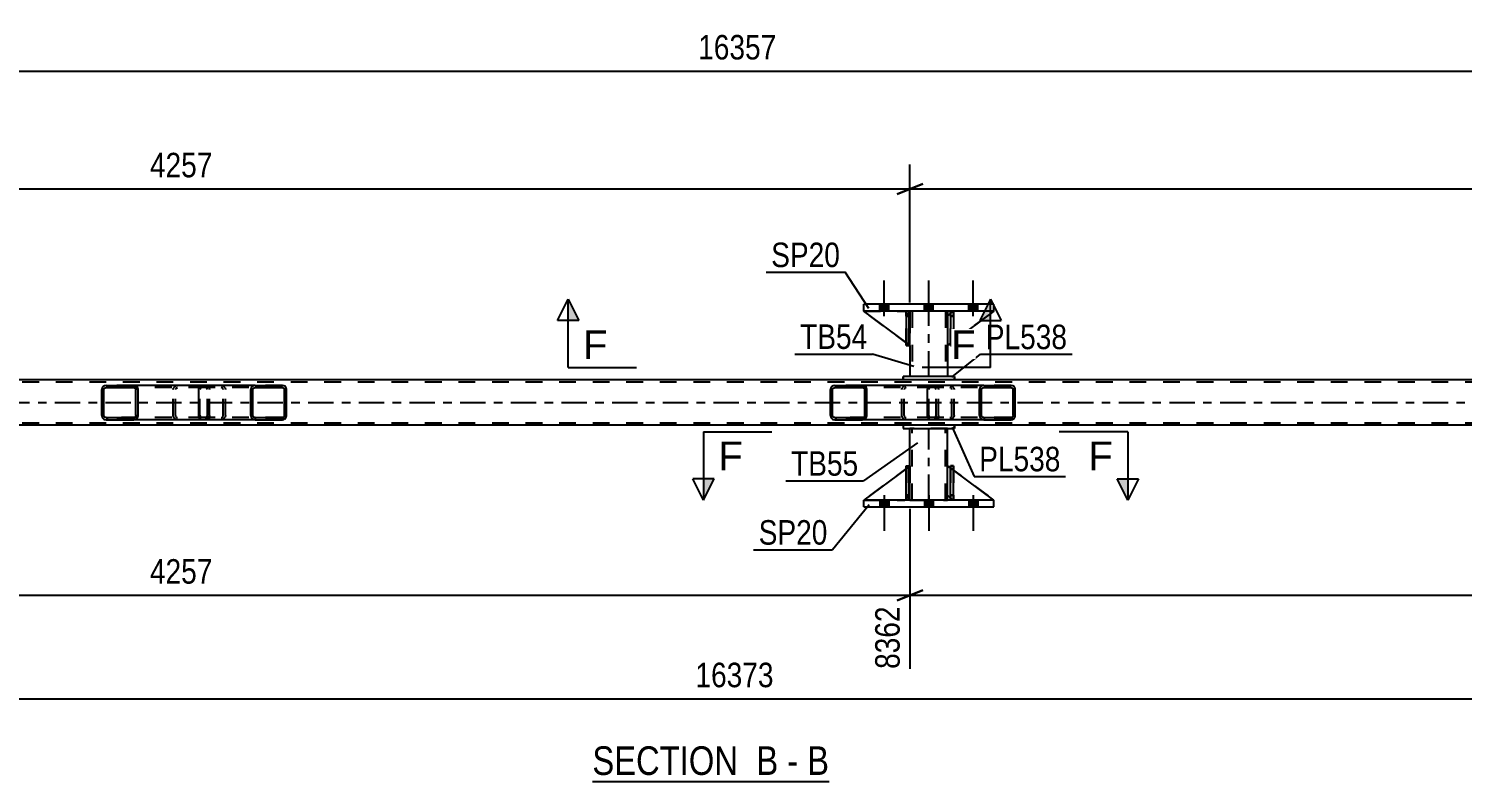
# Model space of a CAD drawing. Header units: millimetres. Extents: x 0 to 1775, y 0 to 560.
# Drawn here: x 1317.1 to 1484.5, y 147 to 235 of the extents above; entities that cross this region are included whole.
import ezdxf

# ---------------------------------------------------------------- set-up
doc = ezdxf.new("R2010")
doc.units = ezdxf.units.MM
doc.linetypes.add('DXK_LINE_DOT2', pattern=[3.9198, 1.9599, -1.9599])
doc.linetypes.add('DXK_LINE_DOT3', pattern=[5.9187, 2.979, -0.9799, 0.9799, -0.9799])
doc.styles.add('Arial', font='ARIAL.TTF', dxfattribs={"height": 0.2})
doc.styles.add('Arial Narrow', font='ARIALN.TTF', dxfattribs={"height": 0.2})

# ---------------------------------------------------------------- blocks, each defined once
blk = doc.blocks.new('Unknown-814185304-12 - 5262')
at = {"color": 6, "linetype": 'Continuous'}
blk.add_line((1382.91, 147), (1410.56, 147), dxfattribs=at)
at = {"color": 0, "linetype": 'Continuous'}
for points in [[(1401.02, 147.75), (1401.02, 151.25), (1382.91, 151.25), (1382.91, 147.75)], [(1404.63, 147.75), (1404.63, 151.25), (1402.07, 151.25), (1402.07, 147.75)], [(1406.95, 147.75), (1406.95, 151.25), (1405.68, 151.25), (1405.68, 147.75)], [(1410.56, 147.75), (1410.56, 151.25), (1408, 151.25), (1408, 147.75)]]:
    blk.add_wipeout(points, dxfattribs=at)
at = {"color": 7, "linetype": 'Continuous', "style": 'Arial Narrow'}
for s, p in [('SECTION ', (1382.91, 147.75)), ('B', (1402.07, 147.75)), ('B', (1408, 147.75)), ('-', (1405.68, 147.75))]:
    blk.add_text(s, height=3.34, dxfattribs=at).set_placement(p)
blk = doc.blocks.new('Part-814185304-5312 - 5262')
at = {"color": 2, "linetype": 'Continuous'}
for p, q in [((1420.01, 201.94), (1420.01, 201.34)), ((1424.41, 201.94), (1424.41, 201.34)), ((1420.01, 197.94), (1420.01, 194.3)), ((1424.41, 197.94), (1424.41, 194.3))]:
    blk.add_line(p, q, dxfattribs=at)
at = {"color": 7, "linetype": 'DXK_LINE_DOT2'}
for p, q in [((1424.41, 201.94), (1420.01, 201.94)), ((1420.01, 201.34), (1420.01, 197.94)), ((1420.25, 201.94), (1420.25, 194.3)), ((1424.17, 201.94), (1424.17, 194.3)), ((1424.41, 201.34), (1424.41, 197.94)), ((1424.41, 194.3), (1420.01, 194.3))]:
    blk.add_line(p, q, dxfattribs=at)
at = {"color": 7, "linetype": 'DXK_LINE_DOT3'}
blk.add_line((1422.21, 194.3), (1422.21, 201.94), dxfattribs=at)
blk = doc.blocks.new('Part-814185304-5322 - 5262')
at = {"color": 2, "linetype": 'Continuous'}
for p, q in [((1419.21, 188.62), (1419.21, 188.22)), ((1425.21, 188.62), (1419.21, 188.62)), ((1419.21, 188.22), (1425.21, 188.22)), ((1425.21, 188.62), (1425.21, 188.22)), ((1425.21, 188.62), (1425.21, 188.62)), ((1425.21, 188.22), (1425.21, 188.22))]:
    blk.add_line(p, q, dxfattribs=at)
at = {"color": 7, "linetype": 'DXK_LINE_DOT2'}
for p, q in [((1419.21, 188.62), (1419.21, 188.22)), ((1425.21, 188.22), (1425.21, 188.62)), ((1425.21, 188.62), (1425.21, 188.62)), ((1425.21, 188.22), (1425.21, 188.22))]:
    blk.add_line(p, q, dxfattribs=at)
blk = doc.blocks.new('Part-814185304-5436 - 5262')
at = {"color": 2, "linetype": 'Continuous'}
for p, q in [((1419.88, 201.94), (1419.56, 201.94)), ((1419.56, 201.94), (1419.57, 197.94)), ((1419.89, 201.94), (1419.88, 201.94)), ((1419.88, 201.94), (1419.89, 197.94)), ((1419.89, 197.94), (1419.57, 197.94))]:
    blk.add_line(p, q, dxfattribs=at)
at = {"color": 7, "linetype": 'DXK_LINE_DOT2'}
for p, q in [((1419.57, 201.34), (1419.57, 201.94)), ((1419.89, 201.34), (1419.57, 201.34)), ((1419.57, 201.34), (1419.57, 197.94)), ((1419.89, 201.94), (1419.88, 201.94)), ((1419.89, 201.34), (1419.89, 201.94)), ((1419.89, 197.94), (1419.89, 201.34))]:
    blk.add_line(p, q, dxfattribs=at)
blk = doc.blocks.new('Part-814185304-5317 - 5262')
at = {"color": 2, "linetype": 'Continuous'}
for p, q in [((1425.21, 194.3), (1419.21, 194.3)), ((1419.21, 193.9), (1419.21, 194.3)), ((1419.21, 194.3), (1419.21, 194.3)), ((1425.21, 194.3), (1425.21, 193.9)), ((1425.21, 194.3), (1425.21, 194.3)), ((1425.21, 193.9), (1419.21, 193.9)), ((1419.21, 193.9), (1419.21, 193.9)), ((1425.21, 193.9), (1425.21, 193.9))]:
    blk.add_line(p, q, dxfattribs=at)
at = {"color": 7, "linetype": 'DXK_LINE_DOT2'}
for p, q in [((1425.21, 194.3), (1419.21, 194.3)), ((1419.21, 194.3), (1419.21, 193.9)), ((1425.21, 193.9), (1425.21, 194.3)), ((1425.21, 193.9), (1419.21, 193.9))]:
    blk.add_line(p, q, dxfattribs=at)
blk = doc.blocks.new('Part-814185304-5390 - 5262')
at = {"linetype": 'Continuous'}
h = blk.add_hatch(dxfattribs=at)
h.set_pattern_fill('', scale=0.7, style=0, pattern_type=0)
h.set_pattern_definition([(45, (1329.806, 192.9664), (-1.57154, 1.57154), [])])
h.paths.add_polyline_path([(1329.84, 192.78), (1329.81, 192.97), (1329.7, 193.12), (1329.53, 193.23), (1329.33, 193.26), (1326.1, 193.26), (1325.9, 193.23), (1325.74, 193.12), (1325.63, 192.97), (1325.59, 192.78), (1325.59, 189.74), (1325.63, 189.56), (1325.74, 189.4), (1325.9, 189.3), (1326.1, 189.26), (1329.33, 189.26), (1329.53, 189.3), (1329.7, 189.4), (1329.81, 189.56), (1329.84, 189.74)])
h.paths.add_polyline_path([(1329.57, 189.65), (1329.51, 189.57), (1329.43, 189.52), (1329.33, 189.5), (1326.1, 189.5), (1326, 189.52), (1325.92, 189.57), (1325.86, 189.65), (1325.84, 189.74), (1325.84, 192.78), (1325.86, 192.87), (1325.92, 192.95), (1326, 193), (1326.1, 193.02), (1329.33, 193.02), (1329.43, 193), (1329.51, 192.95), (1329.57, 192.87), (1329.59, 192.78), (1329.59, 189.74)])
at = {"color": 2, "linetype": 'Continuous'}
for p, q in [((1325.63, 192.97), (1325.59, 192.78)), ((1325.59, 189.74), (1325.59, 192.78)), ((1325.84, 192.78), (1325.86, 192.87)), ((1325.84, 189.74), (1325.84, 192.78)), ((1325.86, 192.87), (1325.92, 192.95)), ((1326.1, 193.26), (1325.9, 193.23)), ((1325.92, 192.95), (1326, 193)), ((1326, 193), (1326.1, 193.02)), ((1326.1, 193.26), (1329.33, 193.26)), ((1326.1, 193.02), (1329.33, 193.02)), ((1337.2, 193.26), (1329.33, 193.26)), ((1329.53, 193.23), (1329.33, 193.26)), ((1329.33, 193.02), (1329.43, 193)), ((1329.43, 193), (1329.51, 192.95)), ((1329.51, 192.95), (1329.57, 192.87)), ((1329.57, 192.87), (1329.59, 192.78)), ((1329.59, 189.74), (1329.59, 192.78)), ((1329.84, 192.78), (1329.81, 192.97)), ((1329.84, 189.74), (1329.84, 192.78)), ((1325.59, 189.74), (1325.63, 189.56)), ((1325.86, 189.65), (1325.84, 189.74)), ((1325.92, 189.57), (1325.86, 189.65)), ((1325.9, 189.3), (1326.1, 189.26)), ((1326, 189.52), (1325.92, 189.57)), ((1326.1, 189.5), (1326, 189.52)), ((1326.1, 189.5), (1329.33, 189.5)), ((1326.1, 189.26), (1329.33, 189.26)), ((1329.43, 189.52), (1329.33, 189.5)), ((1329.33, 189.26), (1329.53, 189.3)), ((1337.2, 189.26), (1329.33, 189.26)), ((1329.51, 189.57), (1329.43, 189.52)), ((1329.57, 189.65), (1329.51, 189.57)), ((1329.59, 189.74), (1329.57, 189.65)), ((1329.81, 189.56), (1329.84, 189.74))]:
    blk.add_line(p, q, dxfattribs=at)
at = {"color": 7, "linetype": 'DXK_LINE_DOT2'}
for p, q in [((1329.33, 193.26), (1326.1, 193.26)), ((1337.68, 193.02), (1326.1, 193.02)), ((1333.94, 192.78), (1333.98, 192.97)), ((1333.94, 189.74), (1333.94, 192.78)), ((1334.21, 192.87), (1334.19, 192.78)), ((1334.19, 189.74), (1334.19, 192.78)), ((1334.27, 192.95), (1334.21, 192.87)), ((1334.25, 193.23), (1334.45, 193.26)), ((1334.27, 192.95), (1334.29, 192.97)), ((1334.29, 192.97), (1334.35, 193)), ((1334.35, 193), (1334.45, 193.02)), ((1337.68, 193.26), (1337.2, 193.26)), ((1337.68, 193.26), (1337.88, 193.23)), ((1337.78, 193), (1337.68, 193.02)), ((1337.86, 192.95), (1337.78, 193)), ((1337.92, 192.87), (1337.86, 192.95)), ((1337.94, 192.78), (1337.92, 192.87)), ((1337.94, 189.74), (1337.94, 192.78)), ((1338.16, 192.97), (1338.19, 192.78)), ((1338.19, 189.74), (1338.19, 192.78)), ((1337.68, 189.5), (1326.1, 189.5)), ((1329.33, 189.26), (1326.1, 189.26)), ((1333.98, 189.56), (1333.94, 189.74)), ((1334.19, 189.74), (1334.21, 189.65)), ((1334.21, 189.65), (1334.27, 189.57)), ((1334.45, 189.26), (1334.25, 189.3)), ((1334.27, 189.57), (1334.35, 189.52)), ((1334.35, 189.52), (1334.45, 189.5)), ((1337.68, 189.26), (1337.2, 189.26)), ((1337.68, 189.5), (1337.78, 189.52)), ((1337.88, 189.3), (1337.68, 189.26)), ((1337.78, 189.52), (1337.86, 189.57)), ((1337.86, 189.57), (1337.92, 189.65)), ((1337.92, 189.65), (1337.94, 189.74)), ((1338.19, 189.74), (1338.16, 189.56))]:
    blk.add_line(p, q, dxfattribs=at)
at = {"color": 2, "linetype": 'Continuous'}
for centre, start, end in [((1326.08, 192.76), 110.7583, 155.68), ((1329.35, 192.76), 24.32, 69.2417), ((1326.08, 189.76), 204.32, 249.2417), ((1329.35, 189.76), 290.7583, 335.68)]:
    blk.add_arc(centre, 0.496, start, end, dxfattribs=at)
at = {"color": 7, "linetype": 'DXK_LINE_DOT2'}
for centre, start, end in [((1334.43, 192.76), 110.7583, 155.68), ((1337.7, 192.76), 24.32, 69.2417), ((1334.43, 189.76), 204.32, 249.2417), ((1337.7, 189.76), 290.7583, 335.68)]:
    blk.add_arc(centre, 0.496, start, end, dxfattribs=at)
blk = doc.blocks.new('Part-814185304-5333 - 5262')
at = {"color": 2, "linetype": 'Continuous'}
for p, q in [((1414.61, 201.94), (1414.61, 202.74)), ((1429.81, 202.74), (1414.61, 202.74)), ((1429.81, 201.94), (1429.81, 202.74)), ((1429.81, 201.94), (1414.61, 201.94))]:
    blk.add_line(p, q, dxfattribs=at)
at = {"color": 7, "linetype": 'DXK_LINE_DOT2'}
for p, q in [((1414.61, 201.94), (1414.61, 202.74)), ((1429.81, 201.94), (1429.81, 202.74))]:
    blk.add_line(p, q, dxfattribs=at)
blk = doc.blocks.new('Part-814185304-5338 - 5262')
at = {"color": 2, "linetype": 'Continuous'}
for p, q in [((1414.61, 179.06), (1414.61, 179.86)), ((1429.81, 179.86), (1414.61, 179.86)), ((1429.81, 179.06), (1429.81, 179.86)), ((1414.61, 179.06), (1429.81, 179.06))]:
    blk.add_line(p, q, dxfattribs=at)
at = {"color": 7, "linetype": 'DXK_LINE_DOT2'}
for p, q in [((1414.61, 179.06), (1414.61, 179.86)), ((1429.81, 179.06), (1429.81, 179.86))]:
    blk.add_line(p, q, dxfattribs=at)
blk = doc.blocks.new('Part-814185304-5339 - 5262')
at = {"color": 2, "linetype": 'Continuous'}
for p, q in [((1424.41, 180.46), (1424.41, 183.86)), ((1424.76, 183.6), (1424.41, 183.86)), ((1429.81, 179.86), (1425.08, 183.36)), ((1424.76, 180.11), (1424.41, 180.46))]:
    blk.add_line(p, q, dxfattribs=at)
at = {"color": 7, "linetype": 'DXK_LINE_DOT2'}
for p, q in [((1425.08, 183.36), (1424.76, 183.6)), ((1425.01, 179.86), (1424.76, 180.11)), ((1429.81, 179.86), (1425.01, 179.86)), ((1429.81, 179.86), (1429.81, 179.86)), ((1429.81, 179.86), (1429.81, 179.86))]:
    blk.add_line(p, q, dxfattribs=at)
blk = doc.blocks.new('Part-814185304-5340 - 5262')
at = {"color": 7, "linetype": 'DXK_LINE_DOT2'}
for p, q in [((1424.41, 180.46), (1424.41, 183.86)), ((1424.41, 183.86), (1429.81, 179.86)), ((1425.01, 179.86), (1424.41, 180.46)), ((1429.81, 179.86), (1425.01, 179.86))]:
    blk.add_line(p, q, dxfattribs=at)
blk = doc.blocks.new('Part-814185304-5341 - 5262')
at = {"color": 2, "linetype": 'Continuous'}
for p, q in [((1419.57, 183.53), (1414.61, 179.86)), ((1420.01, 183.86), (1419.89, 183.77)), ((1420.01, 180.46), (1420.01, 183.86)), ((1419.56, 180.02), (1419.41, 179.86)), ((1420.01, 180.46), (1419.88, 180.34)), ((1420.01, 180.46), (1420.01, 180.46))]:
    blk.add_line(p, q, dxfattribs=at)
at = {"color": 7, "linetype": 'DXK_LINE_DOT2'}
for p, q in [((1419.89, 183.77), (1419.57, 183.53)), ((1420.01, 180.46), (1420.01, 183.86)), ((1414.61, 179.86), (1419.41, 179.86)), ((1420.01, 180.46), (1419.41, 179.86)), ((1419.88, 180.34), (1419.56, 180.02))]:
    blk.add_line(p, q, dxfattribs=at)
blk = doc.blocks.new('Part-814185304-5413 - 5262')
at = {"color": 2, "linetype": 'Continuous'}
for p, q in [((1420.01, 183.86), (1420.01, 188.22)), ((1424.41, 183.86), (1424.41, 188.22)), ((1420.01, 179.86), (1420.01, 180.46)), ((1424.41, 179.86), (1424.41, 180.46))]:
    blk.add_line(p, q, dxfattribs=at)
at = {"color": 7, "linetype": 'DXK_LINE_DOT2'}
for p, q in [((1424.41, 188.22), (1420.01, 188.22)), ((1420.25, 179.86), (1420.25, 188.22)), ((1424.17, 179.86), (1424.17, 188.22)), ((1420.01, 180.46), (1420.01, 183.86)), ((1424.41, 180.46), (1424.41, 183.86)), ((1420.01, 179.86), (1424.41, 179.86))]:
    blk.add_line(p, q, dxfattribs=at)
at = {"color": 7, "linetype": 'DXK_LINE_DOT3'}
blk.add_line((1422.21, 179.86), (1422.21, 188.22), dxfattribs=at)
blk = doc.blocks.new('Part-814185304-5414 - 5262')
at = {"linetype": 'Continuous'}
h = blk.add_hatch(dxfattribs=at)
h.set_pattern_fill('', scale=0.7, style=0, pattern_type=0)
h.set_pattern_definition([(45, (1347.1508, 192.9664), (-1.57154, 1.57154), [])])
h.paths.add_polyline_path([(1347.19, 192.78), (1347.15, 192.97), (1347.04, 193.12), (1346.88, 193.23), (1346.69, 193.26), (1343.5, 193.26), (1343.31, 193.23), (1343.15, 193.12), (1343.04, 192.97), (1343, 192.78), (1343, 189.74), (1343.04, 189.56), (1343.15, 189.4), (1343.31, 189.3), (1343.5, 189.26), (1346.69, 189.26), (1346.88, 189.3), (1347.04, 189.4), (1347.15, 189.56), (1347.19, 189.74)])
h.paths.add_polyline_path([(1346.92, 189.65), (1346.86, 189.57), (1346.78, 189.52), (1346.69, 189.5), (1343.5, 189.5), (1343.41, 189.52), (1343.32, 189.57), (1343.27, 189.65), (1343.25, 189.74), (1343.25, 192.78), (1343.27, 192.87), (1343.32, 192.95), (1343.41, 193), (1343.5, 193.02), (1346.69, 193.02), (1346.78, 193), (1346.86, 192.95), (1346.92, 192.87), (1346.94, 192.78), (1346.94, 189.74)])
at = {"color": 2, "linetype": 'Continuous'}
for p, q in [((1336.93, 192.78), (1336.95, 192.97)), ((1336.93, 189.74), (1336.93, 192.78)), ((1336.95, 192.97), (1337.01, 193.12)), ((1337.01, 193.12), (1337.1, 193.23)), ((1337.1, 193.23), (1337.2, 193.26)), ((1343.5, 193.26), (1337.2, 193.26)), ((1343.04, 192.97), (1343, 192.78)), ((1343, 189.74), (1343, 192.78)), ((1343.25, 192.78), (1343.27, 192.87)), ((1343.25, 189.74), (1343.25, 192.78)), ((1343.27, 192.87), (1343.32, 192.95)), ((1343.5, 193.26), (1343.31, 193.23)), ((1343.32, 192.95), (1343.41, 193)), ((1343.41, 193), (1343.5, 193.02)), ((1343.5, 193.26), (1346.69, 193.26)), ((1343.5, 193.02), (1346.69, 193.02)), ((1346.88, 193.23), (1346.69, 193.26)), ((1346.69, 193.02), (1346.78, 193)), ((1346.78, 193), (1346.86, 192.95)), ((1346.86, 192.95), (1346.92, 192.87)), ((1346.92, 192.87), (1346.94, 192.78)), ((1346.94, 189.74), (1346.94, 192.78)), ((1347.19, 192.78), (1347.15, 192.97)), ((1347.19, 189.74), (1347.19, 192.78)), ((1336.95, 189.56), (1336.93, 189.74)), ((1337.01, 189.4), (1336.95, 189.56)), ((1337.1, 189.3), (1337.01, 189.4)), ((1337.2, 189.26), (1337.1, 189.3)), ((1343.5, 189.26), (1337.2, 189.26)), ((1343, 189.74), (1343.04, 189.56)), ((1343.27, 189.65), (1343.25, 189.74)), ((1343.32, 189.57), (1343.27, 189.65)), ((1343.31, 189.3), (1343.5, 189.26)), ((1343.41, 189.52), (1343.32, 189.57)), ((1343.5, 189.5), (1343.41, 189.52)), ((1343.5, 189.5), (1346.69, 189.5)), ((1343.5, 189.26), (1346.69, 189.26)), ((1346.78, 189.52), (1346.69, 189.5)), ((1346.69, 189.26), (1346.88, 189.3)), ((1346.86, 189.57), (1346.78, 189.52)), ((1346.92, 189.65), (1346.86, 189.57)), ((1346.94, 189.74), (1346.92, 189.65)), ((1347.15, 189.56), (1347.19, 189.74))]:
    blk.add_line(p, q, dxfattribs=at)
at = {"color": 7, "linetype": 'DXK_LINE_DOT2'}
for p, q in [((1337.08, 192.87), (1337.07, 192.78)), ((1337.07, 189.74), (1337.07, 192.78)), ((1337.11, 192.95), (1337.08, 192.87)), ((1337.15, 193), (1337.11, 192.95)), ((1337.2, 193.02), (1337.15, 193)), ((1346.69, 193.02), (1337.2, 193.02)), ((1338.19, 193.02), (1338.19, 193.26)), ((1339.54, 193.26), (1339.73, 193.23)), ((1339.63, 193), (1339.54, 193.02)), ((1339.71, 192.95), (1339.63, 193)), ((1339.77, 192.87), (1339.71, 192.95)), ((1339.79, 192.78), (1339.77, 192.87)), ((1339.79, 189.74), (1339.79, 192.78)), ((1340, 192.97), (1340.04, 192.78)), ((1340.04, 189.74), (1340.04, 192.78)), ((1346.69, 193.26), (1343.5, 193.26)), ((1337.07, 189.74), (1337.08, 189.65)), ((1337.08, 189.65), (1337.11, 189.57)), ((1337.11, 189.57), (1337.15, 189.52)), ((1337.15, 189.52), (1337.2, 189.5)), ((1346.69, 189.5), (1337.2, 189.5)), ((1338.19, 189.26), (1338.19, 189.5)), ((1339.54, 189.5), (1339.63, 189.52)), ((1339.73, 189.3), (1339.54, 189.26)), ((1339.63, 189.52), (1339.71, 189.57)), ((1339.71, 189.57), (1339.77, 189.65)), ((1339.77, 189.65), (1339.79, 189.74)), ((1340.04, 189.74), (1340, 189.56)), ((1346.69, 189.26), (1343.5, 189.26))]:
    blk.add_line(p, q, dxfattribs=at)
for centre, start, end in [((1339.55, 192.77), 23.8494, 68.8059), ((1339.55, 189.76), 291.1941, 336.1506)]:
    blk.add_arc(centre, 0.492, start, end, dxfattribs=at)
at = {"color": 2, "linetype": 'Continuous'}
for centre, start, end in [((1343.49, 192.77), 111.1941, 156.1506), ((1346.7, 192.77), 23.8494, 68.8059), ((1343.49, 189.76), 203.8494, 248.8059), ((1346.7, 189.76), 291.1941, 336.1506)]:
    blk.add_arc(centre, 0.492, start, end, dxfattribs=at)
blk = doc.blocks.new('Part-814185304-5362 - 5262')
at = {"color": 7, "linetype": 'DXK_LINE_DOT2'}
for p, q in [((1424.76, 201.34), (1424.76, 201.94)), ((1424.76, 201.94), (1424.76, 201.94)), ((1424.76, 201.94), (1424.76, 197.94)), ((1425.08, 201.94), (1424.76, 201.94)), ((1424.76, 197.94), (1424.76, 201.34)), ((1424.76, 201.34), (1425.08, 201.34)), ((1425.08, 201.34), (1425.08, 201.94)), ((1425.08, 197.94), (1425.08, 201.94)), ((1425.08, 201.34), (1425.08, 197.94)), ((1424.76, 197.94), (1425.08, 197.94))]:
    blk.add_line(p, q, dxfattribs=at)
blk = doc.blocks.new('Part-814185304-5486 - 5262')
at = {"color": 2, "linetype": 'Continuous'}
for p, q in [((1425.08, 201.94), (1424.76, 201.94)), ((1424.76, 201.94), (1424.76, 197.94)), ((1425.08, 201.94), (1425.08, 201.94)), ((1425.08, 201.94), (1425.08, 197.94)), ((1425.08, 197.94), (1424.76, 197.94))]:
    blk.add_line(p, q, dxfattribs=at)
at = {"color": 7, "linetype": 'DXK_LINE_DOT2'}
for p, q in [((1424.76, 201.34), (1424.76, 201.94)), ((1425.08, 201.34), (1424.76, 201.34)), ((1424.76, 201.34), (1424.76, 197.94)), ((1425.08, 201.34), (1425.08, 201.94)), ((1425.08, 201.94), (1425.08, 201.94)), ((1425.08, 197.94), (1425.08, 201.34))]:
    blk.add_line(p, q, dxfattribs=at)
blk = doc.blocks.new('Part-814185304-5365 - 5262')
at = {"color": 2, "linetype": 'Continuous'}
for p, q in [((1424.76, 179.86), (1424.76, 183.86)), ((1424.76, 183.86), (1425.08, 183.86)), ((1425.08, 179.86), (1425.08, 183.86)), ((1424.76, 179.86), (1424.76, 179.86)), ((1425.08, 179.86), (1424.76, 179.86))]:
    blk.add_line(p, q, dxfattribs=at)
at = {"color": 7, "linetype": 'DXK_LINE_DOT2'}
for p, q in [((1424.76, 183.86), (1424.76, 180.46)), ((1425.08, 180.46), (1425.08, 183.86)), ((1424.76, 180.46), (1424.76, 179.86)), ((1424.76, 180.46), (1425.08, 180.46)), ((1425.08, 179.86), (1425.08, 180.46)), ((1425.08, 179.86), (1425.08, 179.86))]:
    blk.add_line(p, q, dxfattribs=at)
blk = doc.blocks.new('Part-814185304-5480 - 5262')
at = {"color": 7, "linetype": 'DXK_LINE_DOT2'}
for p, q in [((1420.01, 183.86), (1414.61, 179.86)), ((1420.01, 180.46), (1420.01, 183.86)), ((1420.01, 183.86), (1420.01, 180.46)), ((1414.61, 179.86), (1419.41, 179.86)), ((1419.41, 179.86), (1420.01, 180.46)), ((1420.01, 180.46), (1419.41, 179.86)), ((1420.01, 180.46), (1420.01, 180.46))]:
    blk.add_line(p, q, dxfattribs=at)
blk = doc.blocks.new('Part-814185304-5383 - 5262')
at = {"color": 2, "linetype": 'Continuous'}
for p, q in [((1424.76, 201.7), (1424.41, 201.34)), ((1424.41, 201.34), (1424.41, 197.94)), ((1429.81, 201.94), (1425.08, 198.44)), ((1424.76, 198.2), (1424.41, 197.94))]:
    blk.add_line(p, q, dxfattribs=at)
at = {"color": 7, "linetype": 'DXK_LINE_DOT2'}
for p, q in [((1425.01, 201.94), (1424.76, 201.7)), ((1429.81, 201.94), (1425.01, 201.94)), ((1425.08, 198.44), (1424.76, 198.2))]:
    blk.add_line(p, q, dxfattribs=at)
blk = doc.blocks.new('Part-814185304-5392 - 5262')
at = {"linetype": 'Continuous'}
h = blk.add_hatch(dxfattribs=at)
h.set_pattern_fill('', scale=0.7, style=0, pattern_type=0)
h.set_pattern_definition([(45, (1432.285, 192.9664), (-1.57154, 1.57154), [])])
h.paths.add_polyline_path([(1432.32, 192.78), (1432.29, 192.97), (1432.18, 193.12), (1432.01, 193.23), (1431.82, 193.26), (1428.64, 193.26), (1428.44, 193.23), (1428.28, 193.12), (1428.17, 192.97), (1428.13, 192.78), (1428.13, 189.74), (1428.17, 189.56), (1428.28, 189.4), (1428.44, 189.3), (1428.64, 189.26), (1431.82, 189.26), (1432.01, 189.3), (1432.18, 189.4), (1432.29, 189.56), (1432.32, 189.74)])
h.paths.add_polyline_path([(1432.05, 189.65), (1432, 189.57), (1431.92, 189.52), (1431.82, 189.5), (1428.64, 189.5), (1428.54, 189.52), (1428.46, 189.57), (1428.4, 189.65), (1428.38, 189.74), (1428.38, 192.78), (1428.4, 192.87), (1428.46, 192.95), (1428.54, 193), (1428.64, 193.02), (1431.82, 193.02), (1431.92, 193), (1432, 192.95), (1432.05, 192.87), (1432.07, 192.78), (1432.07, 189.74)])
at = {"color": 2, "linetype": 'Continuous'}
for p, q in [((1422.07, 192.78), (1422.09, 192.97)), ((1422.07, 189.74), (1422.07, 192.78)), ((1422.09, 192.97), (1422.14, 193.12)), ((1422.14, 193.12), (1422.23, 193.23)), ((1422.23, 193.23), (1422.34, 193.26)), ((1428.64, 193.26), (1422.34, 193.26)), ((1428.17, 192.97), (1428.13, 192.78)), ((1428.13, 189.74), (1428.13, 192.78)), ((1428.38, 192.78), (1428.4, 192.87)), ((1428.38, 189.74), (1428.38, 192.78)), ((1428.4, 192.87), (1428.46, 192.95)), ((1428.64, 193.26), (1428.44, 193.23)), ((1428.46, 192.95), (1428.54, 193)), ((1428.54, 193), (1428.64, 193.02)), ((1428.64, 193.26), (1431.82, 193.26)), ((1428.64, 193.02), (1431.82, 193.02)), ((1432.01, 193.23), (1431.82, 193.26)), ((1431.82, 193.02), (1431.92, 193)), ((1431.92, 193), (1432, 192.95)), ((1432, 192.95), (1432.05, 192.87)), ((1432.05, 192.87), (1432.07, 192.78)), ((1432.07, 189.74), (1432.07, 192.78)), ((1432.32, 192.78), (1432.29, 192.97)), ((1432.32, 189.74), (1432.32, 192.78)), ((1422.09, 189.56), (1422.07, 189.74)), ((1422.14, 189.4), (1422.09, 189.56)), ((1422.23, 189.3), (1422.14, 189.4)), ((1422.34, 189.26), (1422.23, 189.3)), ((1428.64, 189.26), (1422.34, 189.26)), ((1428.13, 189.74), (1428.17, 189.56)), ((1428.4, 189.65), (1428.38, 189.74)), ((1428.46, 189.57), (1428.4, 189.65)), ((1428.44, 189.3), (1428.64, 189.26)), ((1428.54, 189.52), (1428.46, 189.57)), ((1428.64, 189.5), (1428.54, 189.52)), ((1428.64, 189.5), (1431.82, 189.5)), ((1428.64, 189.26), (1431.82, 189.26)), ((1431.92, 189.52), (1431.82, 189.5)), ((1431.82, 189.26), (1432.01, 189.3)), ((1432, 189.57), (1431.92, 189.52)), ((1432.05, 189.65), (1432, 189.57)), ((1432.07, 189.74), (1432.05, 189.65)), ((1432.29, 189.56), (1432.32, 189.74))]:
    blk.add_line(p, q, dxfattribs=at)
at = {"color": 7, "linetype": 'DXK_LINE_DOT2'}
for p, q in [((1422.21, 192.87), (1422.2, 192.78)), ((1422.2, 189.74), (1422.2, 192.78)), ((1422.24, 192.95), (1422.21, 192.87)), ((1422.28, 193), (1422.24, 192.95)), ((1422.34, 193.02), (1422.28, 193)), ((1431.82, 193.02), (1422.34, 193.02)), ((1423.33, 193.02), (1423.33, 193.26)), ((1424.67, 193.26), (1424.86, 193.23)), ((1424.77, 193), (1424.67, 193.02)), ((1424.85, 192.95), (1424.77, 193)), ((1424.9, 192.87), (1424.85, 192.95)), ((1424.92, 192.78), (1424.9, 192.87)), ((1424.92, 189.74), (1424.92, 192.78)), ((1425.13, 192.97), (1425.17, 192.78)), ((1425.17, 189.74), (1425.17, 192.78)), ((1431.82, 193.26), (1428.64, 193.26)), ((1422.2, 189.74), (1422.21, 189.65)), ((1422.21, 189.65), (1422.24, 189.57)), ((1422.24, 189.57), (1422.28, 189.52)), ((1422.28, 189.52), (1422.34, 189.5)), ((1431.82, 189.5), (1422.34, 189.5)), ((1423.33, 189.26), (1423.33, 189.5)), ((1424.67, 189.5), (1424.77, 189.52)), ((1424.86, 189.3), (1424.67, 189.26)), ((1424.77, 189.52), (1424.85, 189.57)), ((1424.85, 189.57), (1424.9, 189.65)), ((1424.9, 189.65), (1424.92, 189.74)), ((1425.17, 189.74), (1425.13, 189.56)), ((1431.82, 189.26), (1428.64, 189.26))]:
    blk.add_line(p, q, dxfattribs=at)
for centre, start, end in [((1424.68, 192.77), 23.8494, 68.8059), ((1424.68, 189.76), 291.1941, 336.1506)]:
    blk.add_arc(centre, 0.492, start, end, dxfattribs=at)
at = {"color": 2, "linetype": 'Continuous'}
for centre, start, end in [((1428.62, 192.77), 111.1941, 156.1506), ((1431.84, 192.77), 23.8494, 68.8059), ((1428.62, 189.76), 203.8494, 248.8059), ((1431.84, 189.76), 291.1941, 336.1506)]:
    blk.add_arc(centre, 0.492, start, end, dxfattribs=at)
blk = doc.blocks.new('Part-814185304-5415 - 5262')
at = {"linetype": 'Continuous'}
h = blk.add_hatch(dxfattribs=at)
h.set_pattern_fill('', scale=0.7, style=0, pattern_type=0)
h.set_pattern_definition([(45, (1414.9403, 192.9664), (-1.57154, 1.57154), [])])
h.paths.add_polyline_path([(1414.98, 192.78), (1414.94, 192.97), (1414.83, 193.12), (1414.66, 193.23), (1414.47, 193.26), (1411.23, 193.26), (1411.04, 193.23), (1410.87, 193.12), (1410.76, 192.97), (1410.72, 192.78), (1410.72, 189.74), (1410.76, 189.56), (1410.87, 189.4), (1411.04, 189.3), (1411.23, 189.26), (1414.47, 189.26), (1414.66, 189.3), (1414.83, 189.4), (1414.94, 189.56), (1414.98, 189.74)])
h.paths.add_polyline_path([(1414.7, 189.65), (1414.65, 189.57), (1414.57, 189.52), (1414.47, 189.5), (1411.23, 189.5), (1411.14, 189.52), (1411.05, 189.57), (1411, 189.65), (1410.98, 189.74), (1410.98, 192.78), (1411, 192.87), (1411.05, 192.95), (1411.14, 193), (1411.23, 193.02), (1414.47, 193.02), (1414.57, 193), (1414.65, 192.95), (1414.7, 192.87), (1414.72, 192.78), (1414.72, 189.74)])
at = {"color": 2, "linetype": 'Continuous'}
for p, q in [((1410.76, 192.97), (1410.72, 192.78)), ((1410.72, 189.74), (1410.72, 192.78)), ((1410.98, 192.78), (1411, 192.87)), ((1410.98, 189.74), (1410.98, 192.78)), ((1411, 192.87), (1411.05, 192.95)), ((1411.23, 193.26), (1411.04, 193.23)), ((1411.05, 192.95), (1411.14, 193)), ((1411.14, 193), (1411.23, 193.02)), ((1411.23, 193.26), (1414.47, 193.26)), ((1411.23, 193.02), (1414.47, 193.02)), ((1422.34, 193.26), (1414.47, 193.26)), ((1414.66, 193.23), (1414.47, 193.26)), ((1414.47, 193.02), (1414.57, 193)), ((1414.57, 193), (1414.65, 192.95)), ((1414.65, 192.95), (1414.7, 192.87)), ((1414.7, 192.87), (1414.72, 192.78)), ((1414.72, 189.74), (1414.72, 192.78)), ((1414.98, 192.78), (1414.94, 192.97)), ((1414.98, 189.74), (1414.98, 192.78)), ((1410.72, 189.74), (1410.76, 189.56)), ((1411, 189.65), (1410.98, 189.74)), ((1411.05, 189.57), (1411, 189.65)), ((1411.04, 189.3), (1411.23, 189.26)), ((1411.14, 189.52), (1411.05, 189.57)), ((1411.23, 189.5), (1411.14, 189.52)), ((1411.23, 189.5), (1414.47, 189.5)), ((1411.23, 189.26), (1414.47, 189.26)), ((1414.57, 189.52), (1414.47, 189.5)), ((1414.47, 189.26), (1414.66, 189.3)), ((1422.34, 189.26), (1414.47, 189.26)), ((1414.65, 189.57), (1414.57, 189.52)), ((1414.7, 189.65), (1414.65, 189.57)), ((1414.72, 189.74), (1414.7, 189.65)), ((1414.94, 189.56), (1414.98, 189.74))]:
    blk.add_line(p, q, dxfattribs=at)
at = {"color": 7, "linetype": 'DXK_LINE_DOT2'}
for p, q in [((1414.47, 193.26), (1411.23, 193.26)), ((1422.82, 193.02), (1411.23, 193.02)), ((1419.07, 192.78), (1419.11, 192.97)), ((1419.07, 189.74), (1419.07, 192.78)), ((1419.35, 192.87), (1419.33, 192.78)), ((1419.33, 189.74), (1419.33, 192.78)), ((1419.4, 192.95), (1419.35, 192.87)), ((1419.39, 193.23), (1419.58, 193.26)), ((1419.48, 193), (1419.4, 192.95)), ((1419.58, 193.02), (1419.48, 193)), ((1422.82, 193.26), (1422.34, 193.26)), ((1422.82, 193.26), (1423.01, 193.23)), ((1422.92, 193), (1422.82, 193.02)), ((1423, 192.95), (1422.92, 193)), ((1423.05, 192.87), (1423, 192.95)), ((1423.07, 192.78), (1423.05, 192.87)), ((1423.07, 189.74), (1423.07, 192.78)), ((1423.29, 192.97), (1423.33, 192.78)), ((1423.33, 189.74), (1423.33, 192.78)), ((1422.82, 189.5), (1411.23, 189.5)), ((1414.47, 189.26), (1411.23, 189.26)), ((1419.11, 189.56), (1419.07, 189.74)), ((1419.33, 189.74), (1419.35, 189.65)), ((1419.35, 189.65), (1419.4, 189.57)), ((1419.58, 189.26), (1419.39, 189.3)), ((1419.4, 189.57), (1419.48, 189.52)), ((1419.48, 189.52), (1419.58, 189.5)), ((1422.82, 189.26), (1422.34, 189.26)), ((1422.82, 189.5), (1422.92, 189.52)), ((1423.01, 189.3), (1422.82, 189.26)), ((1422.92, 189.52), (1423, 189.57)), ((1423, 189.57), (1423.05, 189.65)), ((1423.05, 189.65), (1423.07, 189.74)), ((1423.33, 189.74), (1423.29, 189.56))]:
    blk.add_line(p, q, dxfattribs=at)
at = {"color": 2, "linetype": 'Continuous'}
for centre, start, end in [((1411.21, 192.76), 110.7583, 155.68), ((1414.49, 192.76), 24.32, 69.2417), ((1411.21, 189.76), 204.32, 249.2417), ((1414.49, 189.76), 290.7583, 335.68)]:
    blk.add_arc(centre, 0.496, start, end, dxfattribs=at)
at = {"color": 7, "linetype": 'DXK_LINE_DOT2'}
for centre, start, end in [((1419.56, 192.76), 110.7583, 155.68), ((1422.84, 192.76), 24.32, 69.2417), ((1419.56, 189.76), 204.32, 249.2417), ((1422.84, 189.76), 290.7583, 335.68)]:
    blk.add_arc(centre, 0.496, start, end, dxfattribs=at)
blk = doc.blocks.new('Part-814185304-5438 - 5262')
at = {"color": 7, "linetype": 'DXK_LINE_DOT2'}
for p, q in [((1419.56, 201.34), (1419.56, 201.94)), ((1419.56, 201.94), (1419.56, 201.94)), ((1419.56, 201.94), (1419.56, 197.94)), ((1419.88, 201.94), (1419.56, 201.94)), ((1419.56, 197.94), (1419.56, 201.34)), ((1419.56, 201.34), (1419.88, 201.34)), ((1419.88, 201.34), (1419.88, 201.94)), ((1419.88, 197.94), (1419.88, 201.94)), ((1419.88, 201.34), (1419.88, 197.94)), ((1419.56, 197.94), (1419.88, 197.94))]:
    blk.add_line(p, q, dxfattribs=at)
blk = doc.blocks.new('Part-814185304-5479 - 5262')
at = {"color": 7, "linetype": 'DXK_LINE_DOT2'}
for p, q in [((1686.73, 193.66), (1112.95, 193.66)), ((1425.21, 193.9), (1419.21, 193.9)), ((1686.73, 188.86), (1112.95, 188.86)), ((1425.21, 188.62), (1419.21, 188.62))]:
    blk.add_line(p, q, dxfattribs=at)
at = {"color": 2, "linetype": 'Continuous'}
for p, q in [((1419.21, 193.9), (1254.94, 193.9)), ((1589.48, 193.9), (1425.21, 193.9)), ((1419.21, 188.62), (1254.94, 188.62)), ((1589.48, 188.62), (1425.21, 188.62))]:
    blk.add_line(p, q, dxfattribs=at)
at = {"color": 7, "linetype": 'DXK_LINE_DOT3'}
blk.add_line((1112.95, 191.26), (1686.73, 191.26), dxfattribs=at)
blk = doc.blocks.new('Part-814185304-5481 - 5262')
at = {"color": 2, "linetype": 'Continuous'}
for p, q in [((1419.56, 179.86), (1419.57, 183.86)), ((1419.57, 183.86), (1419.89, 183.86)), ((1419.88, 179.86), (1419.89, 183.86)), ((1419.57, 179.86), (1419.56, 179.86)), ((1419.89, 179.86), (1419.56, 179.86))]:
    blk.add_line(p, q, dxfattribs=at)
at = {"color": 7, "linetype": 'DXK_LINE_DOT2'}
for p, q in [((1419.57, 183.86), (1419.57, 180.46)), ((1419.89, 180.46), (1419.89, 183.86)), ((1419.57, 180.46), (1419.57, 179.86)), ((1419.57, 180.46), (1419.89, 180.46)), ((1419.88, 179.86), (1419.89, 179.86)), ((1419.89, 179.86), (1419.89, 180.46))]:
    blk.add_line(p, q, dxfattribs=at)
blk = doc.blocks.new('Part-814185304-5483 - 5262')
at = {"color": 7, "linetype": 'DXK_LINE_DOT2'}
for p, q in [((1419.56, 183.86), (1419.88, 183.86)), ((1419.56, 180.46), (1419.56, 183.86)), ((1419.56, 183.86), (1419.56, 179.86)), ((1419.88, 183.86), (1419.88, 180.46)), ((1419.88, 179.86), (1419.88, 183.77)), ((1419.88, 180.46), (1419.56, 180.46)), ((1419.56, 179.86), (1419.56, 180.46)), ((1419.88, 179.86), (1419.56, 179.86)), ((1419.88, 180.46), (1419.88, 179.86)), ((1419.88, 179.86), (1419.88, 179.86))]:
    blk.add_line(p, q, dxfattribs=at)
blk = doc.blocks.new('Part-814185304-5485 - 5262')
at = {"color": 7, "linetype": 'DXK_LINE_DOT2'}
for p, q in [((1420.01, 197.94), (1414.61, 201.94)), ((1414.61, 201.94), (1419.41, 201.94)), ((1419.41, 201.94), (1420.01, 201.34)), ((1420.01, 201.34), (1419.41, 201.94)), ((1420.01, 201.34), (1420.01, 197.94)), ((1420.01, 201.34), (1420.01, 201.34)), ((1420.01, 201.34), (1420.01, 197.94))]:
    blk.add_line(p, q, dxfattribs=at)
blk = doc.blocks.new('Part-814185304-5491 - 5262')
at = {"color": 7, "linetype": 'DXK_LINE_DOT2'}
for p, q in [((1425.08, 183.86), (1424.76, 183.86)), ((1424.76, 180.46), (1424.76, 183.86)), ((1424.76, 183.86), (1424.76, 179.86)), ((1425.08, 183.86), (1425.08, 180.46)), ((1425.08, 179.86), (1425.08, 183.86)), ((1425.08, 180.46), (1424.76, 180.46)), ((1424.76, 179.86), (1424.76, 180.46)), ((1425.08, 179.86), (1424.76, 179.86)), ((1425.08, 180.46), (1425.08, 179.86)), ((1425.08, 179.86), (1425.08, 179.86))]:
    blk.add_line(p, q, dxfattribs=at)
blk = doc.blocks.new('Part-814185304-5495 - 5262')
at = {"color": 7, "linetype": 'DXK_LINE_DOT2'}
for p, q in [((1425.01, 201.94), (1424.41, 201.34)), ((1424.41, 197.94), (1429.81, 201.94)), ((1424.41, 201.34), (1424.41, 197.94)), ((1429.81, 201.94), (1425.01, 201.94))]:
    blk.add_line(p, q, dxfattribs=at)
blk = doc.blocks.new('Part-814185304-5496 - 5262')
at = {"color": 2, "linetype": 'Continuous'}
for p, q in [((1419.57, 198.27), (1414.61, 201.94)), ((1419.56, 201.79), (1419.41, 201.94)), ((1420.01, 201.34), (1419.88, 201.47)), ((1420.01, 201.34), (1420.01, 201.34)), ((1420.01, 197.94), (1420.01, 201.34)), ((1419.89, 198.04), (1420.01, 197.94)), ((1420.01, 197.94), (1420.01, 197.94))]:
    blk.add_line(p, q, dxfattribs=at)
at = {"color": 7, "linetype": 'DXK_LINE_DOT2'}
for p, q in [((1419.41, 201.94), (1414.61, 201.94)), ((1419.41, 201.94), (1420.01, 201.34)), ((1419.88, 201.47), (1419.56, 201.79)), ((1420.01, 201.34), (1420.01, 197.94)), ((1419.89, 198.04), (1419.57, 198.27))]:
    blk.add_line(p, q, dxfattribs=at)
blk = doc.blocks.new('Bolt-814185304-5510 - 5262')
at = {"linetype": 'Continuous'}
for points in [[(1416.49, 201.94), (1417.53, 201.94), (1417.53, 202.74), (1416.49, 202.74)], [(1416.49, 201.94), (1417.53, 201.94), (1417.53, 202.74), (1416.49, 202.74)], [(1416.49, 201.94), (1417.53, 201.94), (1417.53, 202.74), (1416.49, 202.74)], [(1421.69, 201.94), (1422.73, 201.94), (1422.73, 202.74), (1421.69, 202.74)], [(1421.69, 201.94), (1422.73, 201.94), (1422.73, 202.74), (1421.69, 202.74)], [(1426.89, 201.94), (1427.93, 201.94), (1427.93, 202.74), (1426.89, 202.74)], [(1426.89, 201.94), (1427.93, 201.94), (1427.93, 202.74), (1426.89, 202.74)], [(1426.89, 201.94), (1427.93, 201.94), (1427.93, 202.74), (1426.89, 202.74)]]:
    blk.add_hatch(color=1, dxfattribs=at).paths.add_polyline_path(points)
at = {"color": 1, "linetype": 'Continuous'}
for p, q in [((1417.01, 201.34), (1417.01, 205.54)), ((1417.01, 201.34), (1417.01, 205.54)), ((1417.01, 201.34), (1417.01, 205.54)), ((1422.21, 201.34), (1422.21, 205.54)), ((1422.21, 201.34), (1422.21, 205.54)), ((1427.41, 201.34), (1427.41, 205.54)), ((1427.41, 201.34), (1427.41, 205.54)), ((1427.41, 201.34), (1427.41, 205.54)), ((1416.49, 201.94), (1416.49, 202.74)), ((1416.49, 201.94), (1416.49, 202.74)), ((1416.49, 201.94), (1416.49, 202.74)), ((1417.53, 201.94), (1417.53, 202.74)), ((1417.53, 201.94), (1417.53, 202.74)), ((1417.53, 201.94), (1417.53, 202.74)), ((1421.69, 201.94), (1421.69, 202.74)), ((1421.69, 201.94), (1421.69, 202.74)), ((1422.73, 201.94), (1422.73, 202.74)), ((1422.73, 201.94), (1422.73, 202.74)), ((1426.89, 201.94), (1426.89, 202.74)), ((1426.89, 201.94), (1426.89, 202.74)), ((1426.89, 201.94), (1426.89, 202.74)), ((1427.93, 201.94), (1427.93, 202.74)), ((1427.93, 201.94), (1427.93, 202.74)), ((1427.93, 201.94), (1427.93, 202.74))]:
    blk.add_line(p, q, dxfattribs=at)
blk = doc.blocks.new('Bolt-814185304-5511 - 5262')
at = {"linetype": 'Continuous'}
for points in [[(1417.53, 179.86), (1416.49, 179.86), (1416.49, 179.06), (1417.53, 179.06)], [(1417.53, 179.86), (1416.49, 179.86), (1416.49, 179.06), (1417.53, 179.06)], [(1417.53, 179.86), (1416.49, 179.86), (1416.49, 179.06), (1417.53, 179.06)], [(1422.73, 179.86), (1421.69, 179.86), (1421.69, 179.06), (1422.73, 179.06)], [(1422.73, 179.86), (1421.69, 179.86), (1421.69, 179.06), (1422.73, 179.06)], [(1427.93, 179.86), (1426.89, 179.86), (1426.89, 179.06), (1427.93, 179.06)], [(1427.93, 179.86), (1426.89, 179.86), (1426.89, 179.06), (1427.93, 179.06)], [(1427.93, 179.86), (1426.89, 179.86), (1426.89, 179.06), (1427.93, 179.06)]]:
    blk.add_hatch(color=1, dxfattribs=at).paths.add_polyline_path(points)
at = {"color": 1, "linetype": 'Continuous'}
for p, q in [((1416.49, 179.86), (1416.49, 179.06)), ((1416.49, 179.86), (1416.49, 179.06)), ((1416.49, 179.86), (1416.49, 179.06)), ((1417.01, 180.46), (1417.01, 176.26)), ((1417.01, 180.46), (1417.01, 176.26)), ((1417.01, 180.46), (1417.01, 176.26)), ((1417.53, 179.86), (1417.53, 179.06)), ((1417.53, 179.86), (1417.53, 179.06)), ((1417.53, 179.86), (1417.53, 179.06)), ((1421.69, 179.86), (1421.69, 179.06)), ((1421.69, 179.86), (1421.69, 179.06)), ((1422.21, 180.46), (1422.21, 176.26)), ((1422.21, 180.46), (1422.21, 176.26)), ((1422.73, 179.86), (1422.73, 179.06)), ((1422.73, 179.86), (1422.73, 179.06)), ((1426.89, 179.86), (1426.89, 179.06)), ((1426.89, 179.86), (1426.89, 179.06)), ((1426.89, 179.86), (1426.89, 179.06)), ((1427.41, 180.46), (1427.41, 176.26)), ((1427.41, 180.46), (1427.41, 176.26)), ((1427.41, 180.46), (1427.41, 176.26)), ((1427.93, 179.86), (1427.93, 179.06)), ((1427.93, 179.86), (1427.93, 179.06)), ((1427.93, 179.86), (1427.93, 179.06))]:
    blk.add_line(p, q, dxfattribs=at)
blk = doc.blocks.new('StraightDimension-814185304-5667 - 5262')
at = {"color": 7, "linetype": 'Continuous'}
for p, q in [((1420.01, 202.94), (1420.01, 219.08)), ((1249.74, 216.23), (1420.01, 216.23)), ((1418.51, 215.63), (1421.51, 216.83))]:
    blk.add_line(p, q, dxfattribs=at)
at = {"color": 0}
blk.add_wipeout([(1339.13, 216.98), (1339.13, 221.18), (1330.62, 221.18), (1330.62, 216.98)], dxfattribs=at)
at = {"color": 3, "style": 'Arial Narrow'}
blk.add_text('4257', height=2.863, dxfattribs=at).set_placement((1331.22, 217.58))
blk = doc.blocks.new('StraightDimension-814185304-5569 - 5262')
at = {"color": 7, "linetype": 'Continuous'}
blk.add_line((1103.69, 156.65), (1695.35, 156.65), dxfattribs=at)
at = {"color": 0}
blk.add_wipeout([(1404.69, 157.4), (1404.69, 161.6), (1394.35, 161.6), (1394.35, 157.4)], dxfattribs=at)
at = {"color": 3, "style": 'Arial Narrow'}
blk.add_text('16373', height=2.863, dxfattribs=at).set_placement((1394.95, 158))
blk = doc.blocks.new('StraightDimension-814185304-5612 - 5262')
at = {"color": 7, "linetype": 'Continuous'}
blk.add_line((1104.33, 230), (1695.35, 230), dxfattribs=at)
at = {"color": 0}
blk.add_wipeout([(1405.01, 230.75), (1405.01, 234.95), (1394.67, 234.95), (1394.67, 230.75)], dxfattribs=at)
at = {"color": 3, "style": 'Arial Narrow'}
blk.add_text('16357', height=2.863, dxfattribs=at).set_placement((1395.27, 231.35))
blk = doc.blocks.new('StraightDimension-814185304-5633 - 5262')
at = {"color": 7, "linetype": 'Continuous'}
for p, q in [((1420.01, 178.86), (1420.01, 160.14)), ((1418.51, 168.15), (1421.51, 169.35)), ((1249.74, 168.75), (1420.01, 168.75))]:
    blk.add_line(p, q, dxfattribs=at)
at = {"color": 0}
blk.add_wipeout([(1339.13, 169.5), (1339.13, 173.7), (1330.62, 173.7), (1330.62, 169.5)], dxfattribs=at)
at = {"color": 0, "linetype": 'Continuous'}
blk.add_wipeout([(1419.41, 168.05), (1415.21, 168.05), (1415.21, 159.54), (1419.41, 159.54)], dxfattribs=at)
at = {"color": 3, "style": 'Arial Narrow'}
blk.add_text('4257', height=2.863, dxfattribs=at).set_placement((1331.22, 170.1))
at = {"color": 3, "linetype": 'Continuous', "style": 'Arial Narrow'}
blk.add_text('8362', height=2.863, rotation=90.0002, dxfattribs=at).set_placement((1418.81, 160.14))
blk = doc.blocks.new('StraightDimension-814185304-5644 - 5262')
at = {"color": 7, "linetype": 'Continuous'}
for p, q in [((1420.01, 178.86), (1420.01, 160.14)), ((1421.51, 169.35), (1418.51, 168.15)), ((1420.01, 168.75), (1590.28, 168.75))]:
    blk.add_line(p, q, dxfattribs=at)
blk = doc.blocks.new('StraightDimension-814185304-5662 - 5262')
at = {"color": 7, "linetype": 'Continuous'}
for p, q in [((1420.01, 202.94), (1420.01, 219.08)), ((1421.51, 216.83), (1418.51, 215.63)), ((1420.01, 216.23), (1590.28, 216.23))]:
    blk.add_line(p, q, dxfattribs=at)
blk = doc.blocks.new('Mark-814185304-5308 - 5262')
at = {"color": 0}
blk.add_wipeout([(1415.03, 197.53), (1415.03, 200.53), (1407.18, 200.53), (1407.18, 197.53)], dxfattribs=at)
blk.add_wipeout([(1415.03, 197.53), (1415.03, 200.53), (1407.18, 200.53), (1407.18, 197.53)], dxfattribs=at)
at = {"color": 30, "linetype": 'Continuous'}
for p in [(1406.58, 196.93), (1420.47, 195.49)]:
    blk.add_line(p, (1415.63, 196.93), dxfattribs=at)
at = {"color": 3, "style": 'Arial Narrow'}
blk.add_text('TB54', height=2.863, dxfattribs=at).set_placement((1407.18, 197.53))
blk = doc.blocks.new('Mark-814185304-5313 - 5262')
at = {"color": 0}
blk.add_wipeout([(1438.37, 197.5), (1438.37, 200.5), (1428.87, 200.5), (1428.87, 197.5)], dxfattribs=at)
blk.add_wipeout([(1438.37, 197.5), (1438.37, 200.5), (1428.87, 200.5), (1428.87, 197.5)], dxfattribs=at)
at = {"color": 30, "linetype": 'Continuous'}
for p, q in [((1424.9, 194.21), (1428.27, 196.9)), ((1428.27, 196.9), (1438.97, 196.9))]:
    blk.add_line(p, q, dxfattribs=at)
at = {"color": 3, "style": 'Arial Narrow'}
blk.add_text('PL538', height=2.863, dxfattribs=at).set_placement((1428.87, 197.5))
blk = doc.blocks.new('Mark-814185304-5318 - 5262')
at = {"color": 0}
blk.add_wipeout([(1437.6, 183.23), (1437.6, 186.23), (1428.1, 186.23), (1428.1, 183.23)], dxfattribs=at)
blk.add_wipeout([(1437.6, 183.23), (1437.6, 186.23), (1428.1, 186.23), (1428.1, 183.23)], dxfattribs=at)
at = {"color": 30, "linetype": 'Continuous'}
for p, q in [((1424.94, 188.38), (1427.5, 182.63)), ((1427.5, 182.63), (1438.2, 182.63))]:
    blk.add_line(p, q, dxfattribs=at)
at = {"color": 3, "style": 'Arial Narrow'}
blk.add_text('PL538', height=2.863, dxfattribs=at).set_placement((1428.1, 183.23))
blk = doc.blocks.new('Mark-814185304-5329 - 5262')
at = {"color": 0}
blk.add_wipeout([(1411.84, 207.09), (1411.84, 210.09), (1403.8, 210.09), (1403.8, 207.09)], dxfattribs=at)
blk.add_wipeout([(1411.84, 207.09), (1411.84, 210.09), (1403.8, 210.09), (1403.8, 207.09)], dxfattribs=at)
at = {"color": 30, "linetype": 'Continuous'}
for p in [(1403.2, 206.49), (1415.19, 202.27)]:
    blk.add_line(p, (1412.44, 206.49), dxfattribs=at)
at = {"color": 3, "style": 'Arial Narrow'}
blk.add_text('SP20', height=2.863, dxfattribs=at).set_placement((1403.8, 207.09))
blk = doc.blocks.new('Mark-814185304-5334 - 5262')
at = {"color": 0}
blk.add_wipeout([(1410.38, 174.66), (1410.38, 177.66), (1402.34, 177.66), (1402.34, 174.66)], dxfattribs=at)
blk.add_wipeout([(1410.38, 174.66), (1410.38, 177.66), (1402.34, 177.66), (1402.34, 174.66)], dxfattribs=at)
at = {"color": 30, "linetype": 'Continuous'}
for p in [(1415.25, 179.31), (1401.74, 174.06)]:
    blk.add_line(p, (1410.98, 174.06), dxfattribs=at)
at = {"color": 3, "style": 'Arial Narrow'}
blk.add_text('SP20', height=2.863, dxfattribs=at).set_placement((1402.34, 174.66))
blk = doc.blocks.new('Mark-814185304-5409 - 5262')
at = {"color": 0}
blk.add_wipeout([(1413.97, 182.71), (1413.97, 185.71), (1406.12, 185.71), (1406.12, 182.71)], dxfattribs=at)
blk.add_wipeout([(1413.97, 182.71), (1413.97, 185.71), (1406.12, 185.71), (1406.12, 182.71)], dxfattribs=at)
at = {"color": 30, "linetype": 'Continuous'}
for p in [(1420.9, 186.54), (1405.52, 182.11)]:
    blk.add_line(p, (1414.57, 182.11), dxfattribs=at)
at = {"color": 3, "style": 'Arial Narrow'}
blk.add_text('TB55', height=2.863, dxfattribs=at).set_placement((1406.12, 182.71))
blk = doc.blocks.new('SectionMark-814185304-5684 - 5262')
at = {"linetype": 'Continuous'}
for points in [[(1381.33, 200.85), (1380.08, 200.85), (1380.08, 203.35)], [(1429.43, 200.85), (1428.18, 200.85), (1429.43, 203.35)]]:
    blk.add_hatch(color=6, dxfattribs=at).paths.add_polyline_path(points)
at = {"color": 6, "linetype": 'Continuous'}
for p, q in [((1378.83, 200.85), (1380.08, 203.35)), ((1380.08, 195.35), (1380.08, 203.35)), ((1380.08, 203.35), (1381.33, 200.85)), ((1429.43, 203.35), (1428.18, 200.85)), ((1429.43, 195.35), (1429.43, 203.35)), ((1429.43, 203.35), (1430.68, 200.85)), ((1381.33, 200.85), (1378.83, 200.85)), ((1428.18, 200.85), (1430.68, 200.85)), ((1380.08, 195.35), (1388.08, 195.35)), ((1429.43, 195.35), (1421.43, 195.35))]:
    blk.add_line(p, q, dxfattribs=at)
at = {"color": 0, "linetype": 'Continuous'}
for points in [[(1384.68, 196.35), (1384.68, 199.85), (1381.83, 199.85), (1381.83, 196.35)], [(1427.68, 196.35), (1427.68, 199.85), (1424.83, 199.85), (1424.83, 196.35)]]:
    blk.add_wipeout(points, dxfattribs=at)
at = {"color": 3, "linetype": 'Continuous', "style": 'Arial'}
for p in [(1381.83, 196.35), (1424.83, 196.35)]:
    blk.add_text('F', height=3.34, dxfattribs=at).set_placement(p)
blk = doc.blocks.new('SectionMark-814185304-5686 - 5262')
at = {"linetype": 'Continuous'}
for points in [[(1395.89, 182.36), (1397.14, 182.36), (1395.89, 179.86)], [(1444.21, 182.36), (1445.46, 182.36), (1445.46, 179.86)]]:
    blk.add_hatch(color=6, dxfattribs=at).paths.add_polyline_path(points)
at = {"color": 6, "linetype": 'Continuous'}
for p, q in [((1395.89, 187.86), (1403.89, 187.86)), ((1395.89, 187.86), (1395.89, 179.86)), ((1445.46, 187.86), (1437.46, 187.86)), ((1445.46, 187.86), (1445.46, 179.86)), ((1395.89, 179.86), (1394.64, 182.36)), ((1397.14, 182.36), (1394.64, 182.36)), ((1395.89, 179.86), (1397.14, 182.36)), ((1444.21, 182.36), (1446.71, 182.36)), ((1445.46, 179.86), (1444.21, 182.36)), ((1446.71, 182.36), (1445.46, 179.86))]:
    blk.add_line(p, q, dxfattribs=at)
at = {"color": 0, "linetype": 'Continuous'}
for points in [[(1400.49, 183.36), (1400.49, 186.86), (1397.64, 186.86), (1397.64, 183.36)], [(1443.71, 183.36), (1443.71, 186.86), (1440.86, 186.86), (1440.86, 183.36)]]:
    blk.add_wipeout(points, dxfattribs=at)
at = {"color": 3, "linetype": 'Continuous', "style": 'Arial'}
for p in [(1397.64, 183.36), (1440.86, 183.36)]:
    blk.add_text('F', height=3.34, dxfattribs=at).set_placement(p)

msp = doc.modelspace()

# ---------------------------------------------------------------- block references
for name in ['Bolt-814185304-5510 - 5262', 'Part-814185304-5333 - 5262', 'Part-814185304-5485 - 5262', 'Part-814185304-5496 - 5262', 'Part-814185304-5436 - 5262', 'Part-814185304-5438 - 5262', 'Part-814185304-5312 - 5262', 'Part-814185304-5383 - 5262', 'Part-814185304-5495 - 5262', 'Part-814185304-5362 - 5262', 'Part-814185304-5486 - 5262', 'Part-814185304-5317 - 5262', 'Part-814185304-5479 - 5262', 'Part-814185304-5390 - 5262', 'Part-814185304-5414 - 5262', 'Part-814185304-5415 - 5262', 'Part-814185304-5392 - 5262', 'Part-814185304-5322 - 5262', 'Part-814185304-5413 - 5262', 'Part-814185304-5341 - 5262', 'Part-814185304-5480 - 5262', 'Part-814185304-5481 - 5262', 'Part-814185304-5483 - 5262', 'Part-814185304-5339 - 5262', 'Part-814185304-5340 - 5262', 'Part-814185304-5365 - 5262', 'Part-814185304-5491 - 5262', 'Part-814185304-5338 - 5262', 'Bolt-814185304-5511 - 5262', 'Unknown-814185304-12 - 5262']:
    msp.add_blockref(name, (0, 0))

# ---------------------------------------------------------------- next in the draw order: block references
for name in ['StraightDimension-814185304-5667 - 5262', 'StraightDimension-814185304-5569 - 5262']:
    msp.add_blockref(name, (0, 0))

# ---------------------------------------------------------------- next in the draw order: block references
for name in ['StraightDimension-814185304-5612 - 5262', 'Mark-814185304-5318 - 5262', 'Mark-814185304-5409 - 5262', 'StraightDimension-814185304-5633 - 5262']:
    msp.add_blockref(name, (0, 0))

# ---------------------------------------------------------------- next in the draw order: block references
for name in ['StraightDimension-814185304-5662 - 5262', 'Mark-814185304-5329 - 5262', 'Mark-814185304-5308 - 5262', 'Mark-814185304-5313 - 5262', 'Mark-814185304-5334 - 5262', 'StraightDimension-814185304-5644 - 5262']:
    msp.add_blockref(name, (0, 0))

# ---------------------------------------------------------------- next in the draw order: block references
for name in ['SectionMark-814185304-5684 - 5262', 'SectionMark-814185304-5686 - 5262']:
    msp.add_blockref(name, (0, 0))

doc.saveas('drawing.dxf')
